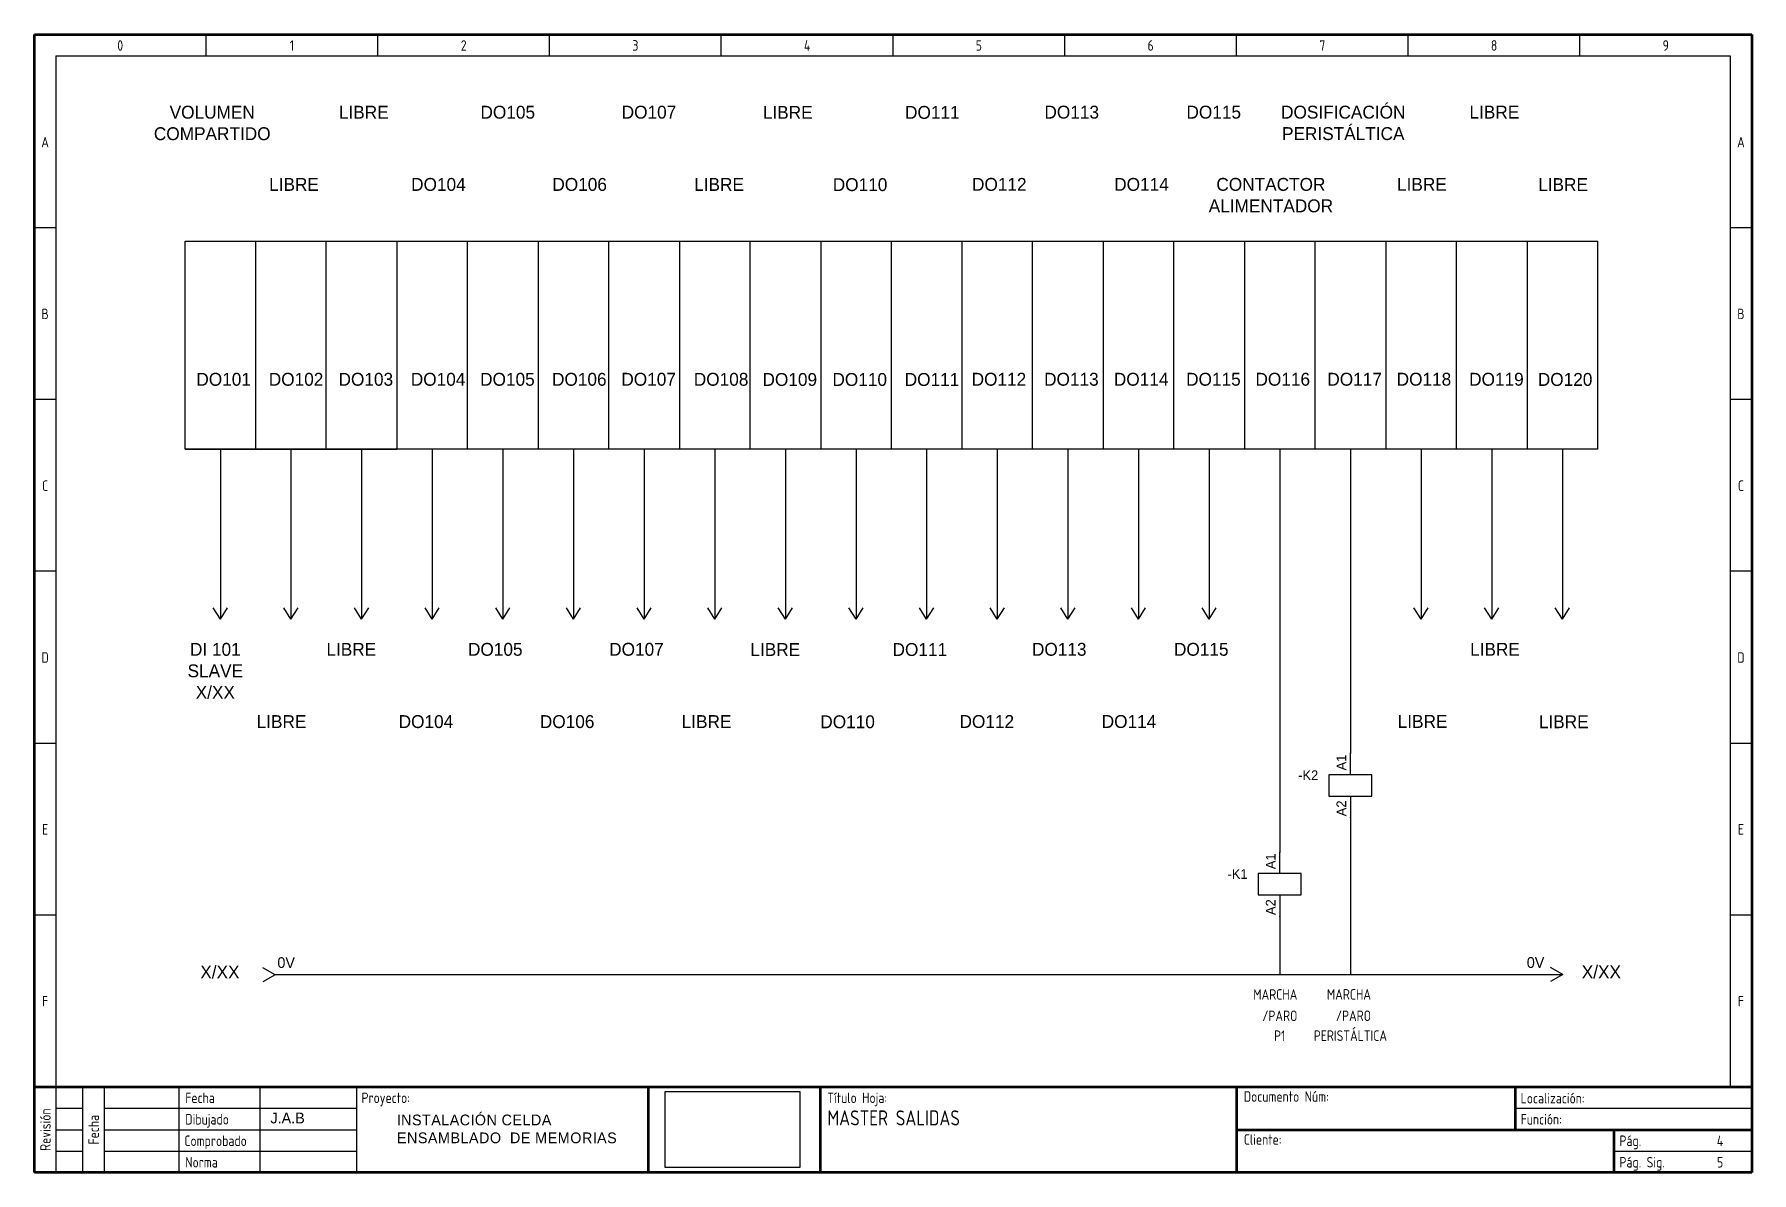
# Model space of a CAD drawing. Header units: millimetres. Extents: x 0 to 400, y 0 to 265.
import ezdxf
from ezdxf.enums import TextEntityAlignment as Align

# ---------------------------------------------------------------- set-up
doc = ezdxf.new("R2010")
doc.units = ezdxf.units.MM
doc.linetypes.add('Caddy_Solid', pattern=[0])
doc.layers.add('Caddy_1', color=7, linetype='Continuous', lineweight=25)
doc.layers.add('SOSED_CIRCUIT', color=7, linetype='Continuous')
doc.styles.add('Caddy_Vectorfont1p', font='isocp___.ttf', dxfattribs={"width": 0.9})
picture_1 = doc.add_image_def('image1.jpg', size_in_pixel=(592, 334))

# ---------------------------------------------------------------- blocks, each defined once
blk = doc.blocks.new('Blk3')
at = {"layer": 'Caddy_1', "linetype": 'Caddy_Solid', "lineweight": 50}
for p, q in [((10, 30), (410, 30)), ((153, 30), (153, 10)), ((193, 30), (193, 10)), ((290, 30), (290, 10)), ((355, 20), (355, 30)), ((290, 20), (410, 20)), ((378, 10), (378, 20)), ((410, 10), (10, 10))]:
    blk.add_line(p, q, dxfattribs=at)
at = {"layer": 'Caddy_1', "linetype": 'Caddy_Solid', "lineweight": 25}
for p, q in [((10, 30), (15, 30)), ((15, 30), (15, 10)), ((21.25, 30), (21.25, 10)), ((26.25, 30), (26.25, 10)), ((43.75, 10), (43.75, 30)), ((62.5, 30), (62.5, 10)), ((85, 30), (85, 10)), ((15, 25), (21.25, 25)), ((26.25, 25), (85, 25)), ((355, 25), (410, 25)), ((15, 20), (21.25, 20)), ((26.25, 20), (85, 20)), ((15, 15), (21.25, 15)), ((26.25, 15), (85, 15)), ((378, 15), (410, 15))]:
    blk.add_line(p, q, dxfattribs=at)
at = {"layer": 'Caddy_1', "lineweight": 25, "style": 'Caddy_Vectorfont1p', "width": 0.9}
for s, p in [('Fecha', (45.15, 26.2)), ('Proyecto:', (86.2, 26.2)), ('Título Hoja:', (194.7, 26.2)), ('Documento Núm:', (291.7, 26.5)), ('Localización:', (356.2, 26.1)), ('Dibujado', (45.15, 21.2)), ('Función:', (356.2, 21.2)), ('Comprobado', (44.94, 16.2)), ('Cliente:', (291.7, 16.5)), ('Pág.', (379.2, 16.2)), ('Norma', (45.15, 11.2)), ('Pág. Sig.', (379.2, 11.2))]:
    blk.add_text(s, height=2.45, dxfattribs=at).set_placement(p)
for s, p in [('Revisión', (13.8, 20)), ('Fecha', (25.05, 20))]:
    blk.add_text(s, height=2.45, rotation=90, dxfattribs=at).set_placement(p, align=Align.CENTER)
blk = doc.blocks.new('Blk4')
at = {"layer": 'Caddy_1', "linetype": 'Caddy_Solid', "lineweight": 50}
for p, q in [((10, 10), (10, 275)), ((10, 275), (410, 275)), ((410, 275), (410, 10))]:
    blk.add_line(p, q, dxfattribs=at)
at = {"layer": 'Caddy_1', "linetype": 'Caddy_Solid', "lineweight": 25}
for p, q in [((50, 270), (50, 275)), ((90, 270), (90, 275)), ((130, 270), (130, 275)), ((170, 270), (170, 275)), ((210, 270), (210, 275)), ((250, 270), (250, 275)), ((290, 270), (290, 275)), ((330, 270), (330, 275)), ((370, 270), (370, 275)), ((15, 270), (15, 30)), ((15, 270), (405, 270)), ((405, 270), (405, 30)), ((15, 230), (10, 230)), ((410, 230), (405, 230)), ((15, 190), (10, 190)), ((410, 190), (405, 190)), ((15, 150), (10, 150)), ((410, 150), (405, 150)), ((10, 110), (15, 110)), ((405, 110), (410, 110)), ((10, 70), (15, 70)), ((405, 70), (410, 70))]:
    blk.add_line(p, q, dxfattribs=at)
at = {"layer": 'Caddy_1', "lineweight": 25, "style": 'Caddy_Vectorfont1p', "width": 0.9}
for s, p in [('0', (30, 271.2)), ('1', (70, 271.2)), ('2', (110, 271.2)), ('3', (150, 271.2)), ('4', (190, 271.2)), ('5', (230, 271.2)), ('6', (270, 271.2)), ('7', (310, 271.2)), ('8', (350, 271.2)), ('9', (390, 271.2)), ('A', (12.5, 248.7)), ('A', (407.5, 248.7)), ('B', (12.5, 208.7)), ('B', (407.5, 208.7)), ('C', (12.5, 168.7)), ('C', (407.5, 168.7)), ('D', (12.5, 128.7)), ('D', (407.5, 128.7)), ('E', (12.5, 88.7)), ('E', (407.5, 88.7)), ('F', (12.5, 48.7)), ('F', (407.5, 48.7))]:
    blk.add_text(s, height=2.45, dxfattribs=at).set_placement(p, align=Align.CENTER)
blk = doc.blocks.new('NOD', base_point=(237.5, 170))
blk.add_point((237.5, 170))
blk.add_attdef('', (240, 167.5), '', height=2.15)
blk = doc.blocks.new('CY071501A')
at = {"color": 0, "linetype": 'ByBlock'}
for p, q in [((0, -5), (0, 0)), ((0, -10), (0, -15))]:
    blk.add_line(p, q, dxfattribs=at)
blk.add_lwpolyline([(-5, -5), (-5, -10), (5, -10), (5, -5)], close=True, dxfattribs=at)
for p in [(0, 0), (0, -15)]:
    blk.add_blockref('NOD', p, dxfattribs=at)
for tag, p in [('ID4', (-7.5, 3.5)), ('ID3', (-7.5, 0.25)), ('ID2', (-7.5, -3)), ('ID1', (-7.5, -6.25))]:
    blk.add_attdef(tag, text='', height=2.25, dxfattribs=at).set_placement(p, align=Align.RIGHT)
blk.add_attdef('1A', (-1, -4), '', height=2.25, rotation=90, dxfattribs=at)
for tag, p in [('REM1', (-7.5, -8.75)), ('REM2', (-7.5, -12))]:
    blk.add_attdef(tag, text='', height=2.25, dxfattribs=at).set_placement(p, align=Align.TOP_RIGHT)
blk.add_attdef('2A', text='', height=2.25, rotation=90, dxfattribs=at).set_placement((-1, -11), align=Align.RIGHT)

msp = doc.modelspace()

# ---------------------------------------------------------------- linework, layer by layer
for p, q in [((35.07, 216.77), (364.11, 216.77)), ((35.07, 168.39), (35.07, 216.77)), ((35.07, 216.77), (364.11, 216.77)), ((35.07, 216.77), (51.52, 216.77)), ((51.52, 216.77), (51.52, 168.39)), ((51.52, 216.77), (67.97, 216.77)), ((67.97, 168.39), (67.97, 216.77)), ((67.97, 216.77), (84.43, 216.77)), ((84.43, 216.77), (84.43, 168.39)), ((84.43, 216.77), (100.88, 216.77)), ((100.88, 168.39), (100.88, 216.77)), ((100.88, 216.77), (117.33, 216.77)), ((117.33, 216.77), (117.33, 168.39)), ((117.33, 216.77), (133.78, 216.77)), ((133.78, 168.39), (133.78, 216.77)), ((133.78, 216.77), (150.23, 216.77)), ((150.23, 216.77), (150.23, 168.39)), ((150.23, 216.77), (166.68, 216.77)), ((166.68, 168.39), (166.68, 216.77)), ((166.68, 216.77), (183.14, 216.77)), ((183.14, 216.77), (183.14, 168.39)), ((199.59, 168.39), (199.59, 216.77)), ((199.59, 216.77), (216.04, 216.77)), ((216.04, 216.77), (216.04, 168.39)), ((216.04, 216.77), (232.49, 216.77)), ((232.49, 168.39), (232.49, 216.77)), ((232.49, 216.77), (248.94, 216.77)), ((248.94, 216.77), (248.94, 168.39)), ((248.94, 216.77), (265.4, 216.77)), ((265.4, 168.39), (265.4, 216.77)), ((281.85, 216.77), (281.85, 168.39)), ((281.85, 216.77), (298.3, 216.77)), ((298.3, 168.39), (298.3, 216.77)), ((298.3, 216.77), (314.75, 216.77)), ((314.75, 216.77), (314.75, 168.39)), ((314.75, 216.77), (331.2, 216.77)), ((331.2, 168.39), (331.2, 216.77)), ((331.2, 216.77), (347.65, 216.77)), ((347.65, 216.77), (347.65, 168.39)), ((364.11, 168.39), (364.11, 216.77)), ((364.11, 168.39), (35.07, 168.39)), ((35.07, 168.39), (51.52, 168.39)), ((43.3, 168.39), (43.3, 128.78)), ((51.52, 168.39), (67.97, 168.39)), ((59.75, 168.39), (59.75, 128.78)), ((67.97, 168.39), (84.43, 168.39)), ((76.2, 168.39), (76.2, 128.78)), ((92.65, 168.39), (92.65, 128.78)), ((109.1, 168.39), (109.1, 128.78)), ((125.55, 168.39), (125.55, 128.78)), ((142.01, 168.39), (142.01, 128.78)), ((158.46, 168.39), (158.46, 128.78)), ((174.91, 168.39), (174.91, 128.78)), ((191.36, 168.39), (191.36, 128.78)), ((207.81, 168.39), (207.81, 128.78)), ((224.27, 168.39), (224.27, 128.78)), ((240.72, 168.39), (240.72, 128.78)), ((257.17, 168.39), (257.17, 128.78)), ((273.62, 168.39), (273.62, 128.78)), ((306.53, 168.39), (306.53, 97.58)), ((322.98, 168.39), (322.98, 128.78)), ((339.43, 168.39), (339.43, 128.78)), ((355.88, 168.39), (355.88, 128.78)), ((43.3, 128.78), (41.64, 131.45)), ((43.3, 128.78), (44.95, 131.45)), ((59.75, 128.78), (58.09, 131.45)), ((59.75, 128.78), (61.4, 131.45)), ((76.2, 128.78), (74.55, 131.45)), ((76.2, 128.78), (77.85, 131.45)), ((92.65, 128.78), (91, 131.45)), ((92.65, 128.78), (94.3, 131.45)), ((109.1, 128.78), (107.45, 131.45)), ((109.1, 128.78), (110.76, 131.45)), ((125.55, 128.78), (123.9, 131.45)), ((125.55, 128.78), (127.21, 131.45)), ((142.01, 128.78), (140.35, 131.45)), ((142.01, 128.78), (143.66, 131.45)), ((158.46, 128.78), (156.81, 131.45)), ((158.46, 128.78), (160.11, 131.45)), ((174.91, 128.78), (173.26, 131.45)), ((174.91, 128.78), (176.56, 131.45)), ((191.36, 128.78), (189.71, 131.45)), ((191.36, 128.78), (193.02, 131.45)), ((207.81, 128.78), (206.16, 131.45)), ((207.81, 128.78), (209.47, 131.45)), ((224.27, 128.78), (222.61, 131.45)), ((224.27, 128.78), (225.92, 131.45)), ((240.72, 128.78), (239.06, 131.45)), ((240.72, 128.78), (242.37, 131.45)), ((257.17, 128.78), (255.52, 131.45)), ((257.17, 128.78), (258.82, 131.45)), ((273.62, 128.78), (271.97, 131.45)), ((273.62, 128.78), (275.27, 131.45)), ((322.98, 128.78), (321.32, 131.45)), ((322.98, 128.78), (324.63, 131.45)), ((339.43, 128.78), (337.78, 131.45)), ((339.43, 128.78), (341.08, 131.45)), ((355.88, 128.78), (354.23, 131.45)), ((355.88, 128.78), (357.53, 131.45)), ((306.53, 82.58), (306.53, 46.04, 1)), ((56.06, 46.02, 1), (53.18, 47.65)), ((56.06, 46.02, 1), (53.18, 44.39)), ((356.02, 46.04, 1), (353.15, 47.66)), ((356.02, 46.04, 1), (353.15, 44.41))]:
    msp.add_line(p, q)
at = {"linetype": 'Continuous'}
for p, q in [((290.07, 168.39), (290.07, 74.58)), ((290.07, 59.58), (290.07, 46.04, 1)), ((56.04, 46.04, 1), (356.02, 46.04, 1))]:
    msp.add_line(p, q, dxfattribs=at)

# ---------------------------------------------------------------- block references
at = {"layer": 'Caddy_1'}
for name in ['Blk4', 'Blk3']:
    msp.add_blockref(name, (-10.02, -10.07), dxfattribs=at)
at = {"layer": 'SOSED_CIRCUIT'}
for p, values in [((306.53, 97.58), {'ID1': '-K2', '1A': 'A1', '2A': 'A2'}), ((290.07, 74.58), {'ID1': '-K1', '1A': 'A1', '2A': 'A2'})]:
    msp.add_blockref('CY071501A', p, dxfattribs=at).add_auto_attribs(values)

# ---------------------------------------------------------------- texts
for s, insert, char_height, width, attachment_point in [('{VOLUMEN\\PCOMPARTIDO}', (41.41, 248.31), 3, 7.2575, 2), ('{LIBRE}', (70.91, 248.31), 3, 7.2575, 1), ('{DO105}', (103.89, 248.31), 3, 7.2575, 1), ('{DO107}', (136.78, 248.32), 3, 7.2575, 1), ('{LIBRE}', (169.66, 248.27), 3, 7.2575, 1), ('{DO111}', (202.78, 248.27), 3, 7.2575, 1), ('{DO113}', (235.25, 248.33), 3, 7.2575, 1), ('{DO115}', (268.33, 248.33), 3, 7.2575, 1), ('{DOSIFICACIÓN\\PPERISTÁLTICA}', (304.85, 248.33), 3, 7.2575, 2), ('{LIBRE}', (334.25, 248.33), 3, 7.2575, 1), ('{LIBRE}', (54.66, 231.5), 3, 7.2575, 1), ('{DO104}', (87.74, 231.5), 3, 7.2575, 1), ('{DO106}', (120.63, 231.5), 3, 7.2575, 1), ('{LIBRE}', (153.66, 231.5), 3, 7.2575, 1), ('{DO110}', (185.95, 231.45), 3, 7.2575, 1), ('{DO112}', (218.38, 231.51), 3, 7.2575, 1), ('{DO114}', (251.5, 231.51), 3, 7.2575, 1), ('{CONTACTOR\\PALIMENTADOR}', (288, 231.51), 3, 3.5226, 2), ('{LIBRE}', (317.37, 231.52), 3, 7.2575, 1), ('{LIBRE}', (350.25, 231.47), 3, 7.2575, 1), ('{DO101}', (37.71, 186.13), 3, 7.2575, 1), ('{DO102}', (54.58, 186.13), 3, 7.2575, 1), ('{DO103}', (70.83, 186.13), 3, 7.2575, 1), ('{DO104}', (87.66, 186.13), 3, 7.2575, 1), ('{DO105}', (103.81, 186.13), 3, 7.2575, 1), ('{DO106}', (120.55, 186.13), 3, 7.2575, 1), ('{DO107}', (136.7, 186.14), 3, 7.2575, 1), ('{DO108}', (153.58, 186.13), 3, 7.2575, 1), ('{DO109}', (169.58, 186.09), 3, 7.2575, 1), ('{DO110}', (185.87, 186.09), 3, 7.2575, 1), ('{DO111}', (202.7, 186.09), 3, 7.2575, 1), ('{DO112}', (218.29, 186.14), 3, 7.2575, 1), ('{DO113}', (235.17, 186.14), 3, 7.2575, 1), ('{DO114}', (251.42, 186.14), 3, 7.2575, 1), ('{DO115}', (268.25, 186.14), 3, 7.2575, 1), ('{DO116}', (284.4, 186.14), 3, 7.2575, 1), ('{DO117}', (301.14, 186.14), 3, 7.2575, 1), ('{DO118}', (317.29, 186.15), 3, 7.2575, 1), ('{DO119}', (334.17, 186.14), 3, 7.2575, 1), ('{DO120}', (350.17, 186.1), 3, 7.2575, 1), ('{DI 101\\PSLAVE\\PX/XX}', (42.13, 123.26), 3, 30, 2), ('{LIBRE}', (68.01, 123.26), 3, 7.2575, 1), ('{DO105}', (100.98, 123.26), 3, 7.2575, 1), ('{DO107}', (133.87, 123.27), 3, 7.2575, 1), ('{LIBRE}', (166.76, 123.22), 3, 7.2575, 1), ('{DO111}', (199.87, 123.22), 3, 7.2575, 1), ('{DO113}', (232.34, 123.27), 3, 7.2575, 1), ('{DO115}', (265.42, 123.27), 3, 7.2575, 1), ('{LIBRE}', (334.4, 123.27), 3, 7.2575, 1), ('{LIBRE}', (51.75, 106.44), 3, 7.2575, 1), ('{DO104}', (84.83, 106.44), 3, 7.2575, 1), ('{DO106}', (117.72, 106.44), 3, 7.2575, 1), ('{LIBRE}', (150.75, 106.44), 3, 7.2575, 1), ('{DO110}', (183.04, 106.4), 3, 7.2575, 1), ('{DO112}', (215.47, 106.46), 3, 7.2575, 1), ('{DO114}', (248.59, 106.46), 3, 7.2575, 1), ('{LIBRE}', (317.53, 106.47), 3, 7.2575, 1), ('{LIBRE}', (350.41, 106.41), 3, 7.2575, 1), ('{X/XX}', (43.2, 48.14), 3, 53.9527, 2), ('{0V}', (56.59, 50.08), 2.5, 6.7118, 1), ('{0V}', (347.6, 50.1), 2.5, 15.6634, 1), ('{X/XX}', (364.97, 48.16), 3, 32.151, 2), ('{\\C5;J.A.B}', (54.97, 13.9), 2.5, 20.0109, 1), ('{\\C5;\\T1.05;INSTALACIÓN CELDA ENSAMBLADO  DE MEMORIAS}', (84.43, 13.45), 2.5, 51.3134, 1)]:
    msp.add_mtext(s, dxfattribs=dict(insert=insert, char_height=char_height, width=width, attachment_point=attachment_point))
at = {"layer": 'Caddy_1', "lineweight": 25, "style": 'Caddy_Vectorfont1p', "width": 0.9}
for s, p in [('MARCHA', (283.89, 40.19)), ('MARCHA', (301.04, 40.21)), ('/PARO', (285.99, 35.21)), ('/PARO', (303.14, 35.23)), ('P1', (288.73, 30.58)), ('PERISTÁLTICA', (297.98, 30.6))]:
    msp.add_text(s, height=2.45, dxfattribs=at).set_placement(p)
at = {"layer": 'Caddy_1', "color": 5, "lineweight": 25, "true_color": 0x0000ff, "style": 'Caddy_Vectorfont1p', "width": 0.9}
msp.add_text('MASTER SALIDAS ', height=3.5, dxfattribs=at).set_placement((184.68, 10.93, -1))
for s, p in [('4', (393.35, 6.13, -1)), ('5', (393.35, 1.13, -1))]:
    msp.add_text(s, height=2.45, dxfattribs=at).set_placement(p, align=Align.RIGHT)

# ---------------------------------------------------------------- pictures from other files: only their frames are drawn
image = msp.add_image(picture_1, insert=(146.94, 1.12), size_in_units=(31.36, 17.69))

doc.saveas('drawing.dxf')
